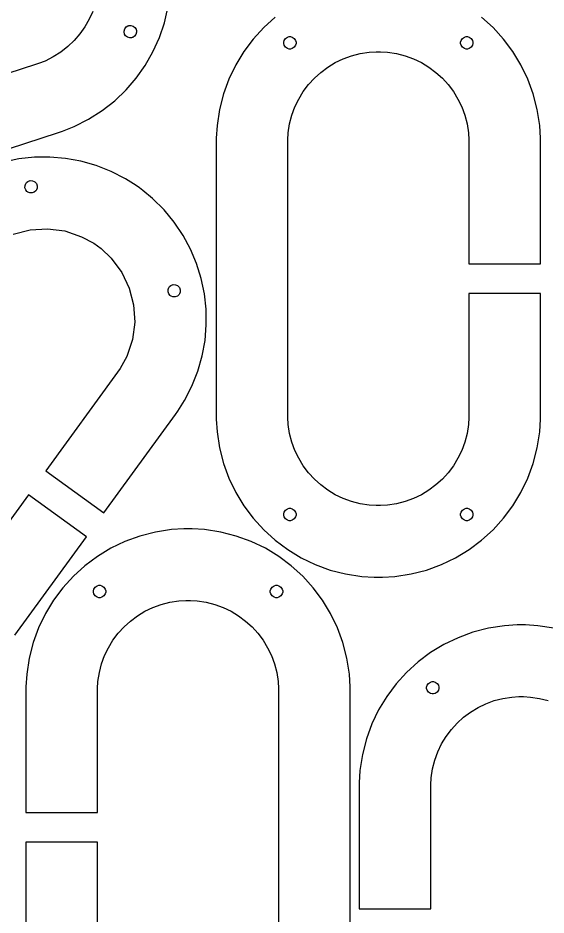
# Model space of a CAD drawing. Extents: x 0 to 47.8, y 0 to 94.9.
# Drawn here: x 13.24 to 22.2, y 57.05 to 72.27 of the extents above; entities that cross this region are included whole.
import ezdxf

# ---------------------------------------------------------------- set-up
doc = ezdxf.new("R2010")
doc.units = 0
doc.layers.get('0').update_dxf_attribs({"linetype": 'CONTINUOUS'})

msp = doc.modelspace()

# ---------------------------------------------------------------- linework, layer by layer
at = {"color": 0}
for points in [[(11.9666, 69.6863), (13.9306, 70.3244), (13.9974, 70.3461), (14.1936, 70.4249), (14.4404, 70.5489), (14.6701, 70.6947), (14.8818, 70.8607), (15.0746, 71.0451), (15.2478, 71.2463), (15.4001, 71.4622), (15.531, 71.6914), (15.6394, 71.9319), (15.7246, 72.1822), (15.7856, 72.4404)], [(14.509, 72.3772), (14.4485, 72.2429), (14.3754, 72.115), (14.2903, 71.9944), (14.1938, 71.8822), (14.0861, 71.7793), (13.9679, 71.6867), (13.8397, 71.6051), (13.7019, 71.536), (13.5924, 71.4921), (13.5551, 71.4799), (13.5551, 71.4799), (11.5912, 70.8418)], [(17.6037, 72.281), (17.4085, 72.1035), (17.231, 71.9082), (17.0726, 71.6965), (16.9349, 71.4697), (16.8192, 71.2294), (16.7267, 70.9767), (16.6589, 70.7132), (16.6172, 70.4401), (16.6031, 70.2292), (16.6031, 70.1589), (16.6031, 65.5289), (16.6031, 65.4586), (16.6172, 65.2478), (16.6589, 64.9747), (16.7267, 64.7112), (16.8192, 64.4586), (16.9349, 64.2182), (17.0726, 63.9914), (17.231, 63.7797), (17.4085, 63.5844), (17.6037, 63.4069), (17.8154, 63.2486), (18.0422, 63.1108), (18.2826, 62.995), (18.5353, 62.9025), (18.7988, 62.8349), (19.0718, 62.7932), (19.2828, 62.7789), (19.3531, 62.7789), (19.4233, 62.7789), (19.6342, 62.7932), (19.9072, 62.8349), (20.1707, 62.9025), (20.4233, 62.995), (20.6638, 63.1108), (20.8906, 63.2486), (21.1022, 63.4069), (21.2975, 63.5844), (21.475, 63.7797), (21.6333, 63.9914), (21.7711, 64.2182), (21.8869, 64.4586), (21.9794, 64.7112), (22.0471, 64.9747), (22.0888, 65.2478), (22.1031, 65.4586), (22.1031, 65.5289), (22.1031, 67.5939), (20.8881, 67.5939), (20.8881, 65.5289), (20.8881, 65.4897), (20.88, 65.3721), (20.8568, 65.2196), (20.819, 65.0725), (20.7674, 64.9314), (20.7028, 64.7972), (20.6258, 64.6707), (20.5375, 64.5525), (20.4385, 64.4435), (20.3294, 64.3444), (20.2112, 64.2561), (20.0847, 64.1792), (19.9506, 64.1146), (19.8094, 64.0629), (19.6624, 64.0251), (19.5099, 64.0019), (19.3922, 63.9939), (19.3531, 63.9939), (19.3137, 63.9939), (19.1961, 64.0019), (19.0436, 64.0251), (18.8965, 64.0629), (18.7556, 64.1146), (18.6212, 64.1792), (18.4949, 64.2561), (18.3765, 64.3444), (18.2676, 64.4435), (18.1685, 64.5525), (18.0801, 64.6707), (18.0032, 64.7972), (17.9386, 64.9314), (17.8869, 65.0725), (17.8492, 65.2196), (17.826, 65.3721), (17.8181, 65.4897), (17.8181, 65.5289), (17.8181, 70.1589), (17.8181, 70.1982), (17.826, 70.3158), (17.8492, 70.4683), (17.8869, 70.6154), (17.9386, 70.7564), (18.0032, 70.8907), (18.0801, 71.0172), (18.1685, 71.1354), (18.2676, 71.2443), (18.3765, 71.3435), (18.4949, 71.4318), (18.6212, 71.5087), (18.7556, 71.5733), (18.8965, 71.625), (19.0436, 71.6628), (19.1961, 71.686), (19.3137, 71.6939), (19.3531, 71.6939), (19.3922, 71.6939), (19.5099, 71.686), (19.6624, 71.6628), (19.8094, 71.625), (19.9506, 71.5733), (20.0847, 71.5087), (20.2112, 71.4318), (20.3294, 71.3435), (20.4385, 71.2443), (20.5375, 71.1354), (20.6258, 71.0172), (20.7028, 70.8907), (20.7674, 70.7564), (20.819, 70.6154), (20.8568, 70.4683), (20.88, 70.3158), (20.8881, 70.1982), (20.8881, 70.1589), (20.8881, 70.1589), (20.8881, 68.0939), (22.1031, 68.0939), (22.1031, 70.1589), (22.1031, 70.2292), (22.0888, 70.4401), (22.0471, 70.7132), (21.9794, 70.9767), (21.8869, 71.2294), (21.7711, 71.4697), (21.6333, 71.6965), (21.475, 71.9082), (21.2975, 72.1035), (21.1022, 72.281)], [(13.162, 68.6001), (13.4472, 68.6739), (13.7411, 68.6919), (14.0353, 68.6532), (14.321, 68.5562), (14.5269, 68.445), (14.5896, 68.3996), (14.6521, 68.3542), (14.8215, 68.1925), (15.0019, 67.9508), (15.1297, 67.6831), (15.2033, 67.3978), (15.2215, 67.1039), (15.1828, 66.8097), (15.0857, 66.524), (14.9746, 66.3181), (14.9292, 66.2554), (14.9292, 66.2554), (13.7154, 64.5849), (14.6983, 63.8707), (15.9121, 65.5413), (15.9533, 65.5982), (16.0658, 65.7771), (16.1926, 66.0225), (16.2928, 66.2756), (16.3664, 66.5343), (16.414, 66.7969), (16.4358, 67.0613), (16.4322, 67.3257), (16.4035, 67.5879), (16.3497, 67.8463), (16.2715, 68.0989), (16.169, 68.3435), (16.0426, 68.5786), (15.8926, 68.8018), (15.7193, 69.0117), (15.5228, 69.2058), (15.3606, 69.3412), (15.3038, 69.3825), (15.2468, 69.4239), (15.0679, 69.5364), (14.8225, 69.6632), (14.5694, 69.7632), (14.3107, 69.8369), (14.0481, 69.8844), (13.7838, 69.9064), (13.5194, 69.9028), (13.2571, 69.8739), (12.9987, 69.8203)], [(13.1907, 61.7956), (14.4044, 63.4662), (13.4215, 64.1803), (12.2077, 62.5097)], [(18.8758, 56.2228), (18.8758, 60.8526), (18.8758, 60.9231), (18.8617, 61.1339), (18.82, 61.4069), (18.7522, 61.6704), (18.6597, 61.9231), (18.5439, 62.1635), (18.4063, 62.3903), (18.2479, 62.6019), (18.0704, 62.7972), (17.8751, 62.9747), (17.6635, 63.1331), (17.4367, 63.2708), (17.1963, 63.3867), (16.9436, 63.4792), (16.68, 63.5469), (16.4069, 63.5886), (16.1961, 63.6026), (16.1258, 63.6026), (16.0556, 63.6026), (15.8447, 63.5886), (15.5717, 63.5469), (15.3081, 63.4792), (15.0554, 63.3867), (14.815, 63.2708), (14.5883, 63.1331), (14.3765, 62.9747), (14.1812, 62.7972), (14.0038, 62.6019), (13.8455, 62.3903), (13.7077, 62.1635), (13.592, 61.9231), (13.4995, 61.6704), (13.4317, 61.4069), (13.39, 61.1339), (13.3759, 60.9231), (13.3759, 60.8526), (13.3759, 58.7876), (14.5908, 58.7876), (14.5908, 60.8526), (14.5908, 60.8919), (14.5987, 61.0097), (14.6221, 61.1621), (14.6599, 61.3092), (14.7115, 61.4501), (14.7761, 61.5844), (14.8529, 61.711), (14.9414, 61.8292), (15.0404, 61.9382), (15.1494, 62.0372), (15.2676, 62.1256), (15.3942, 62.2025), (15.5283, 62.2671), (15.6694, 62.3188), (15.8165, 62.3565), (15.9689, 62.3797), (16.0865, 62.3876), (16.1258, 62.3876), (16.1651, 62.3876), (16.2828, 62.3797), (16.4353, 62.3565), (16.5824, 62.3188), (16.7233, 62.2671), (16.8575, 62.2025), (16.984, 62.1256), (17.1022, 62.0372), (17.2112, 61.9382), (17.3103, 61.8292), (17.3987, 61.711), (17.4756, 61.5844), (17.5401, 61.4501), (17.5918, 61.3092), (17.6297, 61.1621), (17.6529, 61.0097), (17.6608, 60.8919), (17.6608, 60.8526), (17.6608, 56.2228)], [(22.3301, 61.9149), (22.0571, 61.9565), (21.8461, 61.9707), (21.7758, 61.9707), (21.7056, 61.9707), (21.4947, 61.9565), (21.2217, 61.9149), (20.9581, 61.8471), (20.7054, 61.7546), (20.465, 61.6388), (20.2383, 61.501), (20.0265, 61.3428), (19.8314, 61.1651), (19.6537, 60.97), (19.4956, 60.7582), (19.3578, 60.5315), (19.2419, 60.2911), (19.1494, 60.0385), (19.0817, 59.7749), (19.04, 59.5018), (19.0258, 59.291), (19.0258, 59.2207), (19.0258, 57.1557), (20.2408, 57.1557), (20.2408, 59.2207), (20.2408, 59.2599), (20.2488, 59.3776), (20.2721, 59.53), (20.3099, 59.6771), (20.3615, 59.8182), (20.4261, 59.9524), (20.5029, 60.0789), (20.5914, 60.1971), (20.6904, 60.3061), (20.7994, 60.4051), (20.9176, 60.4936), (21.0442, 60.5704), (21.1783, 60.635), (21.3194, 60.6867), (21.4665, 60.7244), (21.6189, 60.7478), (21.7367, 60.7557), (21.7758, 60.7557), (21.8151, 60.7557), (21.9328, 60.7478), (22.0853, 60.7244), (22.2324, 60.6867)], [(14.5908, 56.2228), (14.5908, 58.2876), (13.3759, 58.2876), (13.3759, 56.2228)]]:
    msp.add_lwpolyline(points, dxfattribs=at)
for points in [[(15.1793, 71.934), (15.1696, 71.9308), (15.1378, 71.9293), (15.0992, 71.9404), (15.0675, 71.9651), (15.0501, 71.9918), (15.0469, 72.0015), (15.0438, 72.0111), (15.0422, 72.0429), (15.0532, 72.0817), (15.0781, 72.1133), (15.1047, 72.1306), (15.1143, 72.1337), (15.124, 72.1369), (15.1557, 72.1386), (15.1944, 72.1275), (15.2263, 72.1026), (15.2436, 72.0761), (15.2467, 72.0664), (15.2499, 72.0567), (15.2515, 72.025), (15.2403, 71.9862), (15.2156, 71.9546), (15.189, 71.9372), (15.1793, 71.934)], [(17.9581, 71.8439), (17.9581, 71.8337), (17.9497, 71.8031), (17.9272, 71.7697), (17.8939, 71.7472), (17.8632, 71.7389), (17.8531, 71.7389), (17.8428, 71.7389), (17.8121, 71.7472), (17.7787, 71.7697), (17.7562, 71.8031), (17.7481, 71.8337), (17.7481, 71.8439), (17.7481, 71.8542), (17.7562, 71.8849), (17.7787, 71.9182), (17.8121, 71.9407), (17.8428, 71.9489), (17.8531, 71.9489), (17.8632, 71.9489), (17.8939, 71.9407), (17.9272, 71.9182), (17.9497, 71.8849), (17.9581, 71.8542), (17.9581, 71.8439)], [(20.9581, 71.8439), (20.9581, 71.8337), (20.9497, 71.8031), (20.9272, 71.7697), (20.8939, 71.7472), (20.8632, 71.7389), (20.8531, 71.7389), (20.8428, 71.7389), (20.8121, 71.7472), (20.7787, 71.7697), (20.7562, 71.8031), (20.7481, 71.8337), (20.7481, 71.8439), (20.7481, 71.8542), (20.7562, 71.8849), (20.7787, 71.9182), (20.8121, 71.9407), (20.8428, 71.9489), (20.8531, 71.9489), (20.8632, 71.9489), (20.8939, 71.9407), (20.9272, 71.9182), (20.9497, 71.8849), (20.9581, 71.8542), (20.9581, 71.8439)], [(13.5492, 69.3408), (13.5431, 69.3326), (13.5184, 69.3126), (13.4806, 69.2989), (13.4404, 69.3004), (13.4107, 69.3117), (13.4025, 69.3176), (13.3942, 69.3236), (13.3742, 69.3483), (13.3605, 69.3861), (13.3619, 69.4264), (13.3732, 69.4561), (13.3792, 69.4643), (13.3852, 69.4726), (13.4099, 69.4925), (13.4477, 69.5064), (13.488, 69.505), (13.5176, 69.4936), (13.5259, 69.4875), (13.5342, 69.4815), (13.5541, 69.4568), (13.5679, 69.419), (13.5665, 69.3788), (13.5551, 69.3492), (13.5492, 69.3408)], [(15.9763, 67.5775), (15.9701, 67.5693), (15.9454, 67.5493), (15.9076, 67.5356), (15.8674, 67.5369), (15.8378, 67.5483), (15.8296, 67.5543), (15.8213, 67.5603), (15.8012, 67.585), (15.7875, 67.6228), (15.7889, 67.6631), (15.8003, 67.6928), (15.8063, 67.701), (15.8122, 67.7093), (15.8369, 67.7292), (15.8747, 67.7429), (15.915, 67.7415), (15.9447, 67.7301), (15.9529, 67.7242), (15.9612, 67.7182), (15.9811, 67.6935), (15.995, 67.6557), (15.9936, 67.6154), (15.9821, 67.5858), (15.9763, 67.5775)], [(17.9581, 63.8439), (17.9581, 63.8337), (17.9497, 63.8031), (17.9272, 63.7697), (17.8939, 63.7472), (17.8632, 63.7389), (17.8531, 63.7389), (17.8428, 63.7389), (17.8121, 63.7472), (17.7787, 63.7697), (17.7562, 63.8031), (17.7481, 63.8337), (17.7481, 63.8439), (17.7481, 63.8542), (17.7562, 63.8849), (17.7787, 63.9182), (17.8121, 63.9407), (17.8428, 63.9489), (17.8531, 63.9489), (17.8632, 63.9489), (17.8939, 63.9407), (17.9272, 63.9182), (17.9497, 63.8849), (17.9581, 63.8542), (17.9581, 63.8439)], [(20.9581, 63.8439), (20.9581, 63.8337), (20.9497, 63.8031), (20.9272, 63.7697), (20.8939, 63.7472), (20.8632, 63.7389), (20.8531, 63.7389), (20.8428, 63.7389), (20.8121, 63.7472), (20.7787, 63.7697), (20.7562, 63.8031), (20.7481, 63.8337), (20.7481, 63.8439), (20.7481, 63.8542), (20.7562, 63.8849), (20.7787, 63.9182), (20.8121, 63.9407), (20.8428, 63.9489), (20.8531, 63.9489), (20.8632, 63.9489), (20.8939, 63.9407), (20.9272, 63.9182), (20.9497, 63.8849), (20.9581, 63.8542), (20.9581, 63.8439)], [(14.5208, 62.5376), (14.5208, 62.5479), (14.5292, 62.5786), (14.5515, 62.6119), (14.585, 62.6344), (14.6156, 62.6426), (14.6258, 62.6426), (14.6361, 62.6426), (14.6667, 62.6344), (14.7001, 62.6119), (14.7225, 62.5786), (14.7308, 62.5479), (14.7308, 62.5376), (14.7308, 62.5275), (14.7225, 62.4968), (14.7001, 62.4635), (14.6667, 62.441), (14.6361, 62.4328), (14.6258, 62.4328), (14.6156, 62.4328), (14.585, 62.441), (14.5515, 62.4635), (14.5292, 62.4968), (14.5208, 62.5275), (14.5208, 62.5376)], [(17.5208, 62.5376), (17.5208, 62.5479), (17.5292, 62.5786), (17.5515, 62.6119), (17.585, 62.6344), (17.6156, 62.6426), (17.6258, 62.6426), (17.6361, 62.6426), (17.6667, 62.6344), (17.7001, 62.6119), (17.7225, 62.5786), (17.7308, 62.5479), (17.7308, 62.5376), (17.7308, 62.5275), (17.7225, 62.4968), (17.7001, 62.4635), (17.6667, 62.441), (17.6361, 62.4328), (17.6258, 62.4328), (17.6156, 62.4328), (17.585, 62.441), (17.5515, 62.4635), (17.5292, 62.4968), (17.5208, 62.5275), (17.5208, 62.5376)], [(20.1708, 60.9057), (20.1708, 60.916), (20.179, 60.9465), (20.2017, 60.9799), (20.235, 61.0024), (20.2657, 61.0107), (20.2758, 61.0107), (20.2861, 61.0107), (20.3167, 61.0024), (20.3501, 60.9799), (20.3725, 60.9465), (20.3808, 60.916), (20.3808, 60.9057), (20.3808, 60.8954), (20.3725, 60.8649), (20.3501, 60.8314), (20.3167, 60.8089), (20.2861, 60.8006), (20.2758, 60.8006), (20.2657, 60.8006), (20.235, 60.8089), (20.2017, 60.8314), (20.179, 60.8649), (20.1708, 60.8954), (20.1708, 60.9057)]]:
    msp.add_lwpolyline(points, close=True, dxfattribs=at)

doc.saveas('drawing.dxf')
